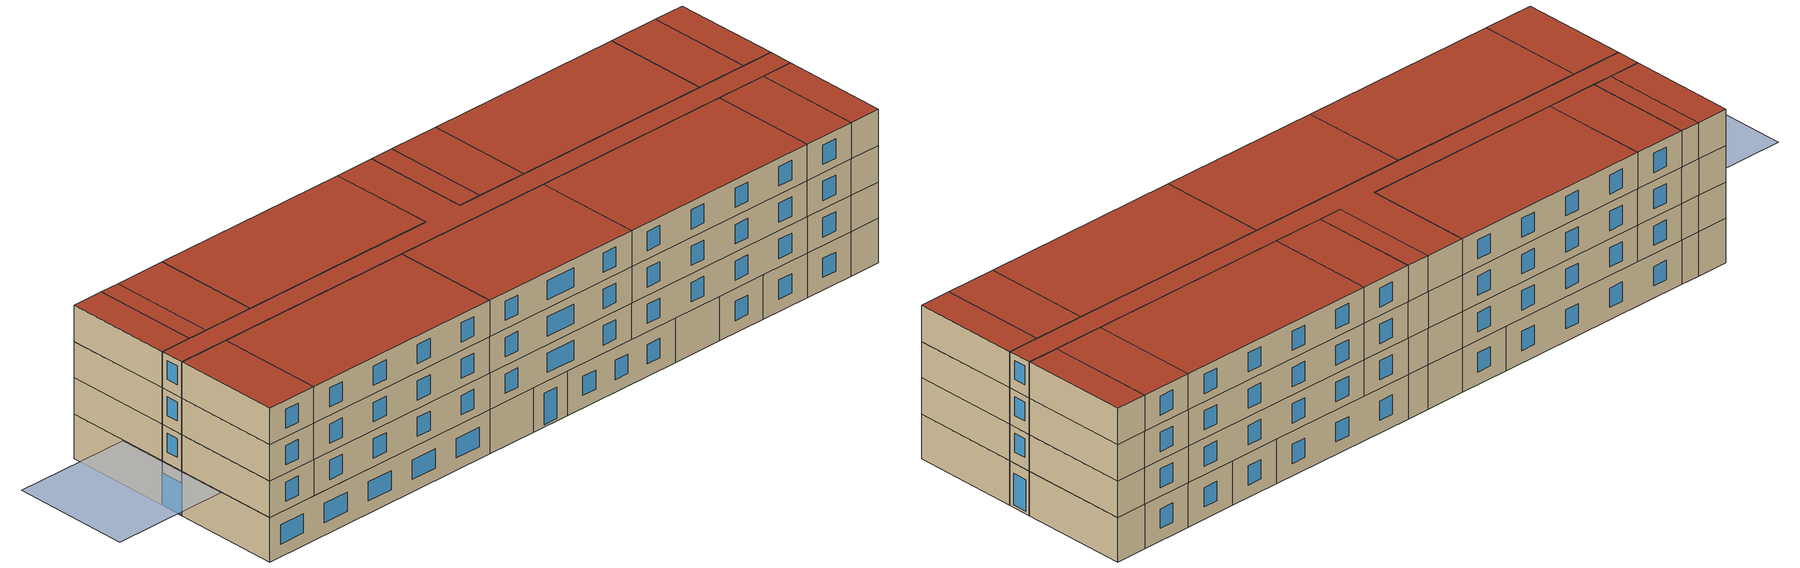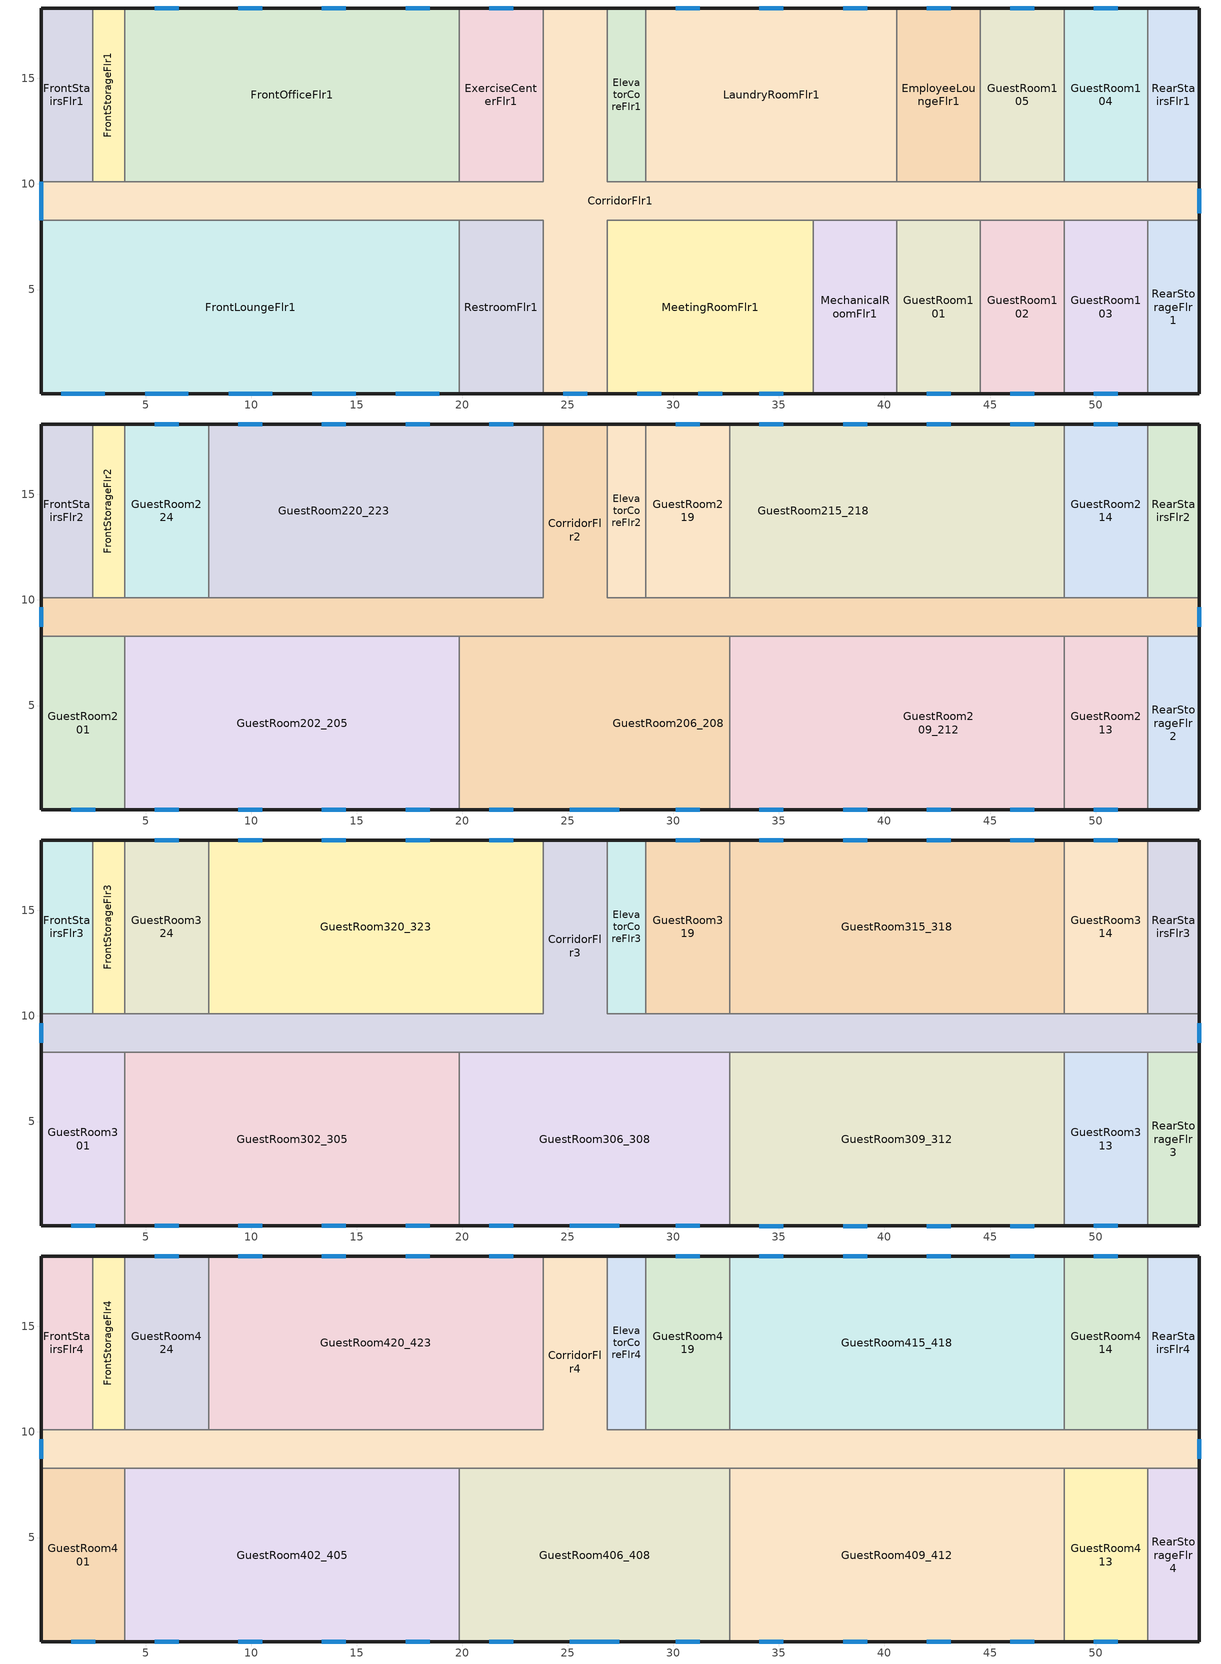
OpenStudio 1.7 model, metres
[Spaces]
FrontStairsFlr1
 floor ground: 2.49,18.34 2.49,10.11 0.05,10.11 0.05,18.34 z0
 wall outside: 2.49,18.34 0.05,18.34 0.05,10.11 z0:3.35
 wall to FrontStorageFlr1: 2.49,10.11 2.49,18.34 z0:3.35
 wall to CorridorFlr1: 0.05,10.11 2.49,10.11 z0:3.35
CorridorFlr1
 floor ground: 26.87,18.34 26.87,10.11 54.91,10.11 54.91,8.28 26.87,8.28 26.87,0.05 23.82,0.05 23.82,8.28 0.05,8.28 0.05,10.11 23.82,10.11 23.82,18.34 z0
 wall outside: 0.05,10.11 0.05,8.28 / 54.91,8.28 54.91,10.11 / 23.82,0.05 26.87,0.05 / 26.87,18.34 23.82,18.34 z0:3.35
 wall to RearStairsFlr1: 54.91,10.11 52.47,10.11 z0:3.35
 wall to ExerciseCenterFlr1: 23.82,18.34 23.82,10.11 19.86,10.11 z0:3.35
 wall to RestroomFlr1: 19.86,8.28 23.82,8.28 23.82,0.05 z0:3.35
 wall to MeetingRoomFlr1: 26.87,0.05 26.87,8.28 36.62,8.28 z0:3.35
 wall to EmployeeLoungeFlr1: 44.55,10.11 40.59,10.11 z0:3.35
 wall to RearStorageFlr1: 52.47,8.28 54.91,8.28 z0:3.35
 wall to FrontStorageFlr1: 4.01,10.11 2.49,10.11 z0:3.35
 wall to GuestRoom101: 40.59,8.28 44.55,8.28 z0:3.35
 wall to GuestRoom105: 48.51,10.11 44.55,10.11 z0:3.35
 wall to LaundryRoomFlr1: 40.59,10.11 28.7,10.11 z0:3.35
 wall to GuestRoom104: 52.47,10.11 48.51,10.11 z0:3.35
 wall to ElevatorCoreFlr1: 28.7,10.11 26.87,10.11 26.87,18.34 z0:3.35
 wall to GuestRoom103: 48.51,8.28 52.47,8.28 z0:3.35
 wall to FrontOfficeFlr1: 19.86,10.11 4.01,10.11 z0:3.35
 wall to MechanicalRoomFlr1: 36.62,8.28 40.59,8.28 z0:3.35
 wall to GuestRoom102: 44.55,8.28 48.51,8.28 z0:3.35
 wall to FrontLoungeFlr1: 0.05,8.28 19.86,8.28 z0:3.35
 window: 0.05,10.11 0.05,8.28 z0:2.44; 24.78,0.05 25.92,0.05 / 54.91,8.62 54.91,9.76 z0.19:2.55
FrontOfficeFlr1
 floor ground: 19.86,18.34 19.86,10.11 4.01,10.11 4.01,18.34 z0
 wall outside: 19.86,18.34 4.01,18.34 z0:3.35
 wall to FrontStorageFlr1: 4.01,18.34 4.01,10.11 z0:3.35
 wall to ExerciseCenterFlr1: 19.86,10.11 19.86,18.34 z0:3.35
 window: 6.56,18.34 5.42,18.34 / 18.45,18.34 17.31,18.34 / 14.49,18.34 13.35,18.34 / 10.52,18.34 9.39,18.34 z0.95:2.4
RearStorageFlr1
 floor ground: 54.91,8.28 54.91,0.05 52.47,0.05 52.47,8.28 z0
 wall outside: 52.47,0.05 54.91,0.05 54.91,8.28 z0:3.35
 wall to GuestRoom103: 52.47,8.28 52.47,0.05 z0:3.35
GuestRoom102
 floor ground: 48.51,8.28 48.51,0.05 44.55,0.05 44.55,8.28 z0
 wall outside: 44.55,0.05 48.51,0.05 z0:3.35
 wall to GuestRoom103: 48.51,0.05 48.51,8.28 z0:3.35
 wall to GuestRoom101: 44.55,8.28 44.55,0.05 z0:3.35
 window: 45.96,0.05 47.1,0.05 z0.95:2.4
GuestRoom103
 floor ground: 52.47,8.28 52.47,0.05 48.51,0.05 48.51,8.28 z0
 wall outside: 48.51,0.05 52.47,0.05 z0:3.35
 window: 49.92,0.05 51.06,0.05 z0.95:2.4
MeetingRoomFlr1
 floor ground: 36.62,8.28 36.62,0.05 26.87,0.05 26.87,8.28 z0
 wall outside: 26.87,0.05 36.62,0.05 z0:3.35
 wall to MechanicalRoomFlr1: 36.62,0.05 36.62,8.28 z0:3.35
 window: 31.18,0.05 32.32,0.05 / 34.07,0.05 35.21,0.05 / 28.28,0.05 29.42,0.05 z0.95:2.4
FrontLoungeFlr1
 floor ground: 19.86,8.28 19.86,0.05 0.05,0.05 0.05,8.28 z0
 wall outside: 0.05,8.28 0.05,0.05 19.86,0.05 z0:3.35
 wall to RestroomFlr1: 19.86,0.05 19.86,8.28 z0:3.35
 window: 1,0.05 3.06,0.05 / 8.93,0.05 10.98,0.05 / 4.97,0.05 7.02,0.05 / 16.85,0.05 18.91,0.05 / 12.89,0.05 14.94,0.05 z0.95:2.4
GuestRoom105
 floor ground: 48.51,18.34 48.51,10.11 44.55,10.11 44.55,18.34 z0
 wall outside: 48.51,18.34 44.55,18.34 z0:3.35
 wall to GuestRoom104: 48.51,10.11 48.51,18.34 z0:3.35
 wall to EmployeeLoungeFlr1: 44.55,18.34 44.55,10.11 z0:3.35
 window: 47.1,18.34 45.96,18.34 z0.95:2.4
EmployeeLoungeFlr1
 floor ground: 44.55,18.34 44.55,10.11 40.59,10.11 40.59,18.34 z0
 wall outside: 44.55,18.34 40.59,18.34 z0:3.35
 wall to LaundryRoomFlr1: 40.59,18.34 40.59,10.11 z0:3.35
 window: 43.14,18.34 42,18.34 z0.95:2.4
RestroomFlr1
 floor ground: 23.82,8.28 23.82,0.05 19.86,0.05 19.86,8.28 z0
 wall outside: 19.86,0.05 23.82,0.05 z0:3.35
LaundryRoomFlr1
 floor ground: 40.59,18.34 40.59,10.11 28.7,10.11 28.7,18.34 z0
 wall outside: 40.59,18.34 28.7,18.34 z0:3.35
 wall to ElevatorCoreFlr1: 28.7,18.34 28.7,10.11 z0:3.35
 window: 39.18,18.34 38.04,18.34 / 35.21,18.34 34.07,18.34 / 31.25,18.34 30.11,18.34 z0.95:2.4
ElevatorCoreFlr1
 floor ground: 28.7,18.34 28.7,10.11 26.87,10.11 26.87,18.34 z0
 wall outside: 28.7,18.34 26.87,18.34 z0:3.35
RearStairsFlr1
 floor ground: 54.91,18.34 54.91,10.11 52.47,10.11 52.47,18.34 z0
 wall outside: 54.91,10.11 54.91,18.34 52.47,18.34 z0:3.35
 wall to GuestRoom104: 52.47,18.34 52.47,10.11 z0:3.35
ExerciseCenterFlr1
 floor ground: 23.82,18.34 23.82,10.11 19.86,10.11 19.86,18.34 z0
 wall outside: 23.82,18.34 19.86,18.34 z0:3.35
 window: 22.41,18.34 21.27,18.34 z0.95:2.4
MechanicalRoomFlr1
 floor ground: 40.59,8.28 40.59,0.05 36.62,0.05 36.62,8.28 z0
 wall outside: 36.62,0.05 40.59,0.05 z0:3.35
 wall to GuestRoom101: 40.59,0.05 40.59,8.28 z0:3.35
FrontStorageFlr1
 floor ground: 4.01,18.34 4.01,10.11 2.49,10.11 2.49,18.34 z0
 wall outside: 4.01,18.34 2.49,18.34 z0:3.35
GuestRoom104
 floor ground: 52.47,18.34 52.47,10.11 48.51,10.11 48.51,18.34 z0
 wall outside: 52.47,18.34 48.51,18.34 z0:3.35
 window: 51.06,18.34 49.92,18.34 z0.95:2.4
GuestRoom101
 floor ground: 44.55,8.28 44.55,0.05 40.59,0.05 40.59,8.28 z0
 wall outside: 40.59,0.05 44.55,0.05 z0:3.35
 window: 42,0.05 43.14,0.05 z0.95:2.4
CorridorFlr2
 floor to CorridorFlr1: 26.87,18.34 26.87,10.11 54.91,10.11 54.91,8.28 0.05,8.28 0.05,10.11 23.82,10.11 23.82,18.34 z3.35
 wall outside: 54.91,8.28 54.91,10.11 / 0.05,10.11 0.05,8.28 / 26.87,18.34 23.82,18.34 z3.35:6.1
 wall to ElevatorCoreFlr2: 28.7,10.11 26.87,10.11 26.87,18.34 z3.35:6.1
 wall to GuestRoom220_223: 23.82,18.34 23.82,10.11 7.97,10.11 z3.35:6.1
 wall to RearStairsFlr2: 54.91,10.11 52.47,10.11 z3.35:6.1
 wall to GuestRoom206_208: 19.86,8.28 32.66,8.28 z3.35:6.1
 wall to GuestRoom215_218: 48.51,10.11 32.66,10.11 z3.35:6.1
 wall to GuestRoom224: 7.97,10.11 4.01,10.11 z3.35:6.1
 wall to FrontStorageFlr2: 4.01,10.11 2.49,10.11 z3.35:6.1
 wall to GuestRoom202_205: 4.01,8.28 19.86,8.28 z3.35:6.1
 wall to GuestRoom214: 52.47,10.11 48.51,10.11 z3.35:6.1
 wall to GuestRoom201: 0.05,8.28 4.01,8.28 z3.35:6.1
 wall to GuestRoom213: 48.51,8.28 52.47,8.28 z3.35:6.1
 wall to RearStorageFlr2: 52.47,8.28 54.91,8.28 z3.35:6.1
 wall to GuestRoom209_212: 32.66,8.28 48.51,8.28 z3.35:6.1
 wall to FrontStairsFlr2: 2.49,10.11 0.05,10.11 z3.35:6.1
 wall to GuestRoom219: 32.66,10.11 28.7,10.11 z3.35:6.1
 window: 54.91,8.73 54.91,9.66 / 0.05,9.66 0.05,8.73 z4.19:5.61
FrontStairsFlr2
 floor to FrontStairsFlr1: 2.49,18.34 2.49,10.11 0.05,10.11 0.05,18.34 z3.35
 wall outside: 2.49,18.34 0.05,18.34 0.05,10.11 z3.35:6.1
 wall to FrontStorageFlr2: 2.49,10.11 2.49,18.34 z3.35:6.1
GuestRoom219
 floor to LaundryRoomFlr1: 32.66,18.34 32.66,10.11 28.7,10.11 28.7,18.34 z3.35
 wall outside: 32.66,18.34 28.7,18.34 z3.35:6.1
 wall to GuestRoom215_218: 32.66,10.11 32.66,18.34 z3.35:6.1
 wall to ElevatorCoreFlr2: 28.7,18.34 28.7,10.11 z3.35:6.1
 window: 31.25,18.34 30.11,18.34 z4:5.45
GuestRoom201
 floor to FrontLoungeFlr1: 4.01,8.28 4.01,0.05 0.05,0.05 0.05,8.28 z3.35
 wall outside: 0.05,8.28 0.05,0.05 4.01,0.05 z3.35:6.1
 wall to GuestRoom202_205: 4.01,0.05 4.01,8.28 z3.35:6.1
 window: 1.46,0.05 2.6,0.05 z4:5.45
GuestRoom214
 floor to GuestRoom104: 52.47,18.34 52.47,10.11 48.51,10.11 48.51,18.34 z3.35
 wall outside: 52.47,18.34 48.51,18.34 z3.35:6.1
 wall to GuestRoom215_218: 48.51,18.34 48.51,10.11 z3.35:6.1
 wall to RearStairsFlr2: 52.47,10.11 52.47,18.34 z3.35:6.1
 window: 51.06,18.34 49.92,18.34 z4:5.45
GuestRoom209_212
 floor to GuestRoom101: 44.55,8.28 44.55,0.05 40.59,0.05 40.59,8.28 z3.35
 floor to MechanicalRoomFlr1: 40.59,8.28 40.59,0.05 36.62,0.05 36.62,8.28 z3.35
 floor to GuestRoom102: 48.51,8.28 48.51,0.05 44.55,0.05 44.55,8.28 z3.35
 floor to MeetingRoomFlr1: 36.62,8.28 36.62,0.05 32.66,0.05 32.66,8.28 z3.35
 wall outside: 32.66,0.05 48.51,0.05 z3.35:6.1
 wall to GuestRoom206_208: 32.66,8.28 32.66,0.05 z3.35:6.1
 wall to GuestRoom213: 48.51,0.05 48.51,8.28 z3.35:6.1
 window: 45.96,0.05 47.1,0.05 / 34.07,0.05 35.21,0.05 / 38.04,0.05 39.18,0.05 / 42,0.05 43.14,0.05 z4:5.45
GuestRoom202_205
 floor to FrontLoungeFlr1: 19.86,8.28 19.86,0.05 4.01,0.05 4.01,8.28 z3.35
 wall outside: 4.01,0.05 19.86,0.05 z3.35:6.1
 wall to GuestRoom206_208: 19.86,0.05 19.86,8.28 z3.35:6.1
 window: 9.39,0.05 10.52,0.05 / 17.31,0.05 18.45,0.05 / 5.42,0.05 6.56,0.05 / 13.35,0.05 14.49,0.05 z4:5.45
FrontStorageFlr2
 floor to FrontStorageFlr1: 4.01,18.34 4.01,10.11 2.49,10.11 2.49,18.34 z3.35
 wall outside: 4.01,18.34 2.49,18.34 z3.35:6.1
 wall to GuestRoom224: 4.01,10.11 4.01,18.34 z3.35:6.1
GuestRoom224
 floor to FrontOfficeFlr1: 7.97,18.34 7.97,10.11 4.01,10.11 4.01,18.34 z3.35
 wall outside: 7.97,18.34 4.01,18.34 z3.35:6.1
 wall to GuestRoom220_223: 7.97,10.11 7.97,18.34 z3.35:6.1
 window: 6.56,18.34 5.42,18.34 z4:5.45
GuestRoom215_218
 floor to LaundryRoomFlr1: 40.59,18.34 40.59,10.11 32.66,10.11 32.66,18.34 z3.35
 floor to GuestRoom105: 48.51,18.34 48.51,10.11 44.55,10.11 44.55,18.34 z3.35
 floor to EmployeeLoungeFlr1: 44.55,18.34 44.55,10.11 40.59,10.11 40.59,18.34 z3.35
 wall outside: 48.51,18.34 32.66,18.34 z3.35:6.1
 window: 39.18,18.34 38.04,18.34 / 35.21,18.34 34.07,18.34 / 43.14,18.34 42,18.34 / 47.1,18.34 45.96,18.34 z4:5.45
GuestRoom206_208
 floor to CorridorFlr1: 26.87,8.28 26.87,0.05 23.82,0.05 23.82,8.28 z3.35
 floor to RestroomFlr1: 23.82,8.28 23.82,0.05 19.86,0.05 19.86,8.28 z3.35
 floor to MeetingRoomFlr1: 32.66,8.28 32.66,0.05 26.87,0.05 26.87,8.28 z3.35
 wall outside: 19.86,0.05 32.66,0.05 z3.35:6.1
 window: 25.08,0.05 27.44,0.05 / 21.27,0.05 22.41,0.05 / 30.11,0.05 31.25,0.05 z4:5.45
GuestRoom220_223
 floor to ExerciseCenterFlr1: 23.82,18.34 23.82,10.11 19.86,10.11 19.86,18.34 z3.35
 floor to FrontOfficeFlr1: 19.86,18.34 19.86,10.11 7.97,10.11 7.97,18.34 z3.35
 wall outside: 23.82,18.34 7.97,18.34 z3.35:6.1
 window: 10.52,18.34 9.39,18.34 / 14.49,18.34 13.35,18.34 / 18.45,18.34 17.31,18.34 / 22.41,18.34 21.27,18.34 z4:5.45
ElevatorCoreFlr2
 floor to ElevatorCoreFlr1: 28.7,18.34 28.7,10.11 26.87,10.11 26.87,18.34 z3.35
 wall outside: 28.7,18.34 26.87,18.34 z3.35:6.1
RearStairsFlr2
 floor to RearStairsFlr1: 54.91,18.34 54.91,10.11 52.47,10.11 52.47,18.34 z3.35
 wall outside: 54.91,10.11 54.91,18.34 52.47,18.34 z3.35:6.1
RearStorageFlr2
 floor to RearStorageFlr1: 54.91,8.28 54.91,0.05 52.47,0.05 52.47,8.28 z3.35
 wall outside: 52.47,0.05 54.91,0.05 54.91,8.28 z3.35:6.1
 wall to GuestRoom213: 52.47,8.28 52.47,0.05 z3.35:6.1
GuestRoom213
 floor to GuestRoom103: 52.47,8.28 52.47,0.05 48.51,0.05 48.51,8.28 z3.35
 wall outside: 48.51,0.05 52.47,0.05 z3.35:6.1
 window: 49.92,0.05 51.06,0.05 z4:5.45
GuestRoom306_308
 floor to GuestRoom206_208: 32.66,8.28 32.66,0.05 19.86,0.05 19.86,8.28 z6.1
 wall outside: 19.86,0.05 32.66,0.05 z6.1:8.84
 wall to GuestRoom309_312: 32.66,0.05 32.66,8.28 z6.1:8.84
 wall to GuestRoom302_305: 19.86,8.28 19.86,0.05 z6.1:8.84
 wall to CorridorFlr3: 32.66,8.28 19.86,8.28 z6.1:8.84
 window: 25.08,0.05 27.44,0.05 / 30.11,0.05 31.25,0.05 / 21.27,0.05 22.41,0.05 z6.75:8.19
FrontStorageFlr3
 floor to FrontStorageFlr2: 4.01,18.34 4.01,10.11 2.49,10.11 2.49,18.34 z6.1
 wall outside: 4.01,18.34 2.49,18.34 z6.1:8.84
 wall to CorridorFlr3: 2.49,10.11 4.01,10.11 z6.1:8.84
 wall to FrontStairsFlr3: 2.49,18.34 2.49,10.11 z6.1:8.84
 wall to GuestRoom324: 4.01,10.11 4.01,18.34 z6.1:8.84
ElevatorCoreFlr3
 floor to ElevatorCoreFlr2: 28.7,18.34 28.7,10.11 26.87,10.11 26.87,18.34 z6.1
 wall outside: 28.7,18.34 26.87,18.34 z6.1:8.84
 wall to CorridorFlr3: 26.87,18.34 26.87,10.11 28.7,10.11 z6.1:8.84
 wall to GuestRoom319: 28.7,10.11 28.7,18.34 z6.1:8.84
GuestRoom324
 floor to GuestRoom224: 7.97,18.34 7.97,10.11 4.01,10.11 4.01,18.34 z6.1
 wall outside: 7.97,18.34 4.01,18.34 z6.1:8.84
 wall to GuestRoom320_323: 7.97,10.11 7.97,18.34 z6.1:8.84
 wall to CorridorFlr3: 4.01,10.11 7.97,10.11 z6.1:8.84
 window: 6.56,18.34 5.42,18.34 z6.75:8.19
GuestRoom319
 floor to GuestRoom219: 32.66,18.34 32.66,10.11 28.7,10.11 28.7,18.34 z6.1
 wall outside: 32.66,18.34 28.7,18.34 z6.1:8.84
 wall to CorridorFlr3: 28.7,10.11 32.66,10.11 z6.1:8.84
 wall to GuestRoom315_318: 32.66,10.11 32.66,18.34 z6.1:8.84
 window: 31.25,18.34 30.11,18.34 z6.75:8.19
CorridorFlr3
 floor to CorridorFlr2: 26.87,18.34 26.87,10.11 54.91,10.11 54.91,8.28 0.05,8.28 0.05,10.11 23.82,10.11 23.82,18.34 z6.1
 wall outside: 26.87,18.34 23.82,18.34 / 54.91,8.28 54.91,10.11 / 0.05,10.11 0.05,8.28 z6.1:8.84
 wall to GuestRoom309_312: 32.66,8.28 48.51,8.28 z6.1:8.84
 wall to GuestRoom314: 52.47,10.11 48.51,10.11 z6.1:8.84
 wall to FrontStairsFlr3: 2.49,10.11 0.05,10.11 z6.1:8.84
 wall to GuestRoom313: 48.51,8.28 52.47,8.28 z6.1:8.84
 wall to GuestRoom315_318: 48.51,10.11 32.66,10.11 z6.1:8.84
 wall to GuestRoom302_305: 4.01,8.28 19.86,8.28 z6.1:8.84
 wall to GuestRoom301: 0.05,8.28 4.01,8.28 z6.1:8.84
 wall to GuestRoom320_323: 23.82,18.34 23.82,10.11 7.97,10.11 z6.1:8.84
 wall to RearStorageFlr3: 52.47,8.28 54.91,8.28 z6.1:8.84
 wall to RearStairsFlr3: 54.91,10.11 52.47,10.11 z6.1:8.84
 window: 54.91,8.73 54.91,9.66 / 0.05,9.66 0.05,8.73 z6.94:8.36
GuestRoom314
 floor to GuestRoom214: 52.47,18.34 52.47,10.11 48.51,10.11 48.51,18.34 z6.1
 wall outside: 52.47,18.34 48.51,18.34 z6.1:8.84
 wall to GuestRoom315_318: 48.51,18.34 48.51,10.11 z6.1:8.84
 wall to RearStairsFlr3: 52.47,10.11 52.47,18.34 z6.1:8.84
 window: 51.06,18.34 49.92,18.34 z6.75:8.19
RearStorageFlr3
 floor to RearStorageFlr2: 54.91,8.28 54.91,0.05 52.47,0.05 52.47,8.28 z6.1
 wall outside: 52.47,0.05 54.91,0.05 54.91,8.28 z6.1:8.84
 wall to GuestRoom313: 52.47,8.28 52.47,0.05 z6.1:8.84
GuestRoom313
 floor to GuestRoom213: 52.47,8.28 52.47,0.05 48.51,0.05 48.51,8.28 z6.1
 wall outside: 48.51,0.05 52.47,0.05 z6.1:8.84
 wall to GuestRoom309_312: 48.51,8.28 48.51,0.05 z6.1:8.84
 window: 49.92,0.05 51.06,0.05 z6.75:8.19
GuestRoom302_305
 floor to GuestRoom202_205: 19.86,8.28 19.86,0.05 4.01,0.05 4.01,8.28 z6.1
 wall outside: 4.01,0.05 19.86,0.05 z6.1:8.84
 wall to GuestRoom301: 4.01,8.28 4.01,0.05 z6.1:8.84
 window: 13.35,0.05 14.49,0.05 / 9.39,0.05 10.52,0.05 / 17.31,0.05 18.45,0.05 / 5.42,0.05 6.56,0.05 z6.75:8.19
GuestRoom301
 floor to GuestRoom201: 4.01,8.28 4.01,0.05 0.05,0.05 0.05,8.28 z6.1
 wall outside: 0.05,8.28 0.05,0.05 4.01,0.05 z6.1:8.84
 window: 1.46,0.05 2.6,0.05 z6.75:8.19
GuestRoom320_323
 floor to GuestRoom220_223: 23.82,18.34 23.82,10.11 7.97,10.11 7.97,18.34 z6.1
 wall outside: 23.82,18.34 7.97,18.34 z6.1:8.84
 window: 18.45,18.34 17.31,18.34 / 14.49,18.34 13.35,18.34 / 22.41,18.34 21.27,18.34 / 10.52,18.34 9.39,18.34 z6.75:8.19
FrontStairsFlr3
 floor to FrontStairsFlr2: 2.49,18.34 2.49,10.11 0.05,10.11 0.05,18.34 z6.1
 wall outside: 2.49,18.34 0.05,18.34 0.05,10.11 z6.1:8.84
GuestRoom309_312
 floor to GuestRoom209_212: 48.51,8.28 48.51,0.05 32.66,0.05 32.66,8.28 z6.1
 wall outside: 32.66,0.05 48.51,0.05 z6.1:8.84
 window: 45.96,0.05 47.1,0.05 / 42,0.05 43.14,0.05 / 34.07,0.05 35.21,0.05 / 38.04,0.05 39.18,0.05 z6.75:8.19
GuestRoom315_318
 floor to GuestRoom215_218: 48.51,18.34 48.51,10.11 32.66,10.11 32.66,18.34 z6.1
 wall outside: 48.51,18.34 32.66,18.34 z6.1:8.84
 window: 39.18,18.34 38.04,18.34 / 35.21,18.34 34.07,18.34 / 43.14,18.34 42,18.34 / 47.1,18.34 45.96,18.34 z6.75:8.19
RearStairsFlr3
 floor to RearStairsFlr2: 54.91,18.34 54.91,10.11 52.47,10.11 52.47,18.34 z6.1
 wall outside: 54.91,10.11 54.91,18.34 52.47,18.34 z6.1:8.84
CorridorFlr4
 floor to CorridorFlr3: 26.87,18.34 26.87,10.11 54.91,10.11 54.91,8.28 0.05,8.28 0.05,10.11 23.82,10.11 23.82,18.34 z8.84
 wall outside: 0.05,10.11 0.05,8.28 / 54.91,8.28 54.91,10.11 / 26.87,18.34 23.82,18.34 z8.84:11.58
 wall to FrontStorageFlr4: 4.01,10.11 2.49,10.11 z8.84:11.58
 wall to ElevatorCoreFlr4: 28.7,10.11 26.87,10.11 26.87,18.34 z8.84:11.58
 wall to GuestRoom409_412: 32.66,8.28 48.51,8.28 z8.84:11.58
 wall to RearStorageFlr4: 52.47,8.28 54.91,8.28 z8.84:11.58
 wall to GuestRoom419: 32.66,10.11 28.7,10.11 z8.84:11.58
 wall to GuestRoom402_405: 4.01,8.28 19.86,8.28 z8.84:11.58
 wall to GuestRoom413: 48.51,8.28 52.47,8.28 z8.84:11.58
 wall to RearStairsFlr4: 54.91,10.11 52.47,10.11 z8.84:11.58
 wall to GuestRoom424: 7.97,10.11 4.01,10.11 z8.84:11.58
 wall to GuestRoom406_408: 19.86,8.28 32.66,8.28 z8.84:11.58
 wall to GuestRoom420_423: 23.82,18.34 23.82,10.11 7.97,10.11 z8.84:11.58
 wall to GuestRoom414: 52.47,10.11 48.51,10.11 z8.84:11.58
 wall to GuestRoom415_418: 48.51,10.11 32.66,10.11 z8.84:11.58
 wall to GuestRoom401: 0.05,8.28 4.01,8.28 z8.84:11.58
 wall to FrontStairsFlr4: 2.49,10.11 0.05,10.11 z8.84:11.58
 window: 0.05,9.66 0.05,8.73 / 54.91,8.73 54.91,9.66 z9.68:11.1
 roof outside: 54.91,8.28 54.91,10.11 26.87,10.11 26.87,18.34 23.82,18.34 23.82,10.11 0.05,10.11 0.05,8.28 z11.58
GuestRoom419
 floor to GuestRoom319: 32.66,18.34 32.66,10.11 28.7,10.11 28.7,18.34 z8.84
 wall outside: 32.66,18.34 28.7,18.34 z8.84:11.58
 wall to GuestRoom415_418: 32.66,10.11 32.66,18.34 z8.84:11.58
 wall to ElevatorCoreFlr4: 28.7,18.34 28.7,10.11 z8.84:11.58
 window: 31.25,18.34 30.11,18.34 z9.49:10.93
 roof outside: 32.66,10.11 32.66,18.34 28.7,18.34 28.7,10.11 z11.58
RearStairsFlr4
 floor to RearStairsFlr3: 54.91,18.34 54.91,10.11 52.47,10.11 52.47,18.34 z8.84
 wall outside: 54.91,10.11 54.91,18.34 52.47,18.34 z8.84:11.58
 wall to GuestRoom414: 52.47,18.34 52.47,10.11 z8.84:11.58
 roof outside: 54.91,10.11 54.91,18.34 52.47,18.34 52.47,10.11 z11.58
GuestRoom420_423
 floor to GuestRoom320_323: 23.82,18.34 23.82,10.11 7.97,10.11 7.97,18.34 z8.84
 wall outside: 23.82,18.34 7.97,18.34 z8.84:11.58
 wall to GuestRoom424: 7.97,18.34 7.97,10.11 z8.84:11.58
 window: 22.41,18.34 21.27,18.34 / 14.49,18.34 13.35,18.34 / 10.52,18.34 9.39,18.34 / 18.45,18.34 17.31,18.34 z9.49:10.93
 roof outside: 23.82,10.11 23.82,18.34 7.97,18.34 7.97,10.11 z11.58
GuestRoom402_405
 floor to GuestRoom302_305: 19.86,8.28 19.86,0.05 4.01,0.05 4.01,8.28 z8.84
 wall outside: 4.01,0.05 19.86,0.05 z8.84:11.58
 wall to GuestRoom406_408: 19.86,0.05 19.86,8.28 z8.84:11.58
 wall to GuestRoom401: 4.01,8.28 4.01,0.05 z8.84:11.58
 window: 13.35,0.05 14.49,0.05 / 5.42,0.05 6.56,0.05 / 9.39,0.05 10.52,0.05 / 17.31,0.05 18.45,0.05 z9.49:10.93
 roof outside: 19.86,0.05 19.86,8.28 4.01,8.28 4.01,0.05 z11.58
GuestRoom413
 floor to GuestRoom313: 52.47,8.28 52.47,0.05 48.51,0.05 48.51,8.28 z8.84
 wall outside: 48.51,0.05 52.47,0.05 z8.84:11.58
 wall to RearStorageFlr4: 52.47,0.05 52.47,8.28 z8.84:11.58
 wall to GuestRoom409_412: 48.51,8.28 48.51,0.05 z8.84:11.58
 window: 49.92,0.05 51.06,0.05 z9.49:10.93
 roof outside: 52.47,0.05 52.47,8.28 48.51,8.28 48.51,0.05 z11.58
GuestRoom415_418
 floor to GuestRoom315_318: 48.51,18.34 48.51,10.11 32.66,10.11 32.66,18.34 z8.84
 wall outside: 48.51,18.34 32.66,18.34 z8.84:11.58
 wall to GuestRoom414: 48.51,10.11 48.51,18.34 z8.84:11.58
 window: 43.14,18.34 42,18.34 / 39.18,18.34 38.04,18.34 / 35.21,18.34 34.07,18.34 / 47.1,18.34 45.96,18.34 z9.49:10.93
 roof outside: 48.51,10.11 48.51,18.34 32.66,18.34 32.66,10.11 z11.58
GuestRoom406_408
 floor to GuestRoom306_308: 32.66,8.28 32.66,0.05 19.86,0.05 19.86,8.28 z8.84
 wall outside: 19.86,0.05 32.66,0.05 z8.84:11.58
 wall to GuestRoom409_412: 32.66,0.05 32.66,8.28 z8.84:11.58
 window: 30.11,0.05 31.25,0.05 / 21.27,0.05 22.41,0.05 / 25.08,0.05 27.44,0.05 z9.49:10.93
 roof outside: 32.66,0.05 32.66,8.28 19.86,8.28 19.86,0.05 z11.58
GuestRoom401
 floor to GuestRoom301: 4.01,8.28 4.01,0.05 0.05,0.05 0.05,8.28 z8.84
 wall outside: 0.05,8.28 0.05,0.05 4.01,0.05 z8.84:11.58
 window: 1.46,0.05 2.6,0.05 z9.49:10.93
 roof outside: 4.01,0.05 4.01,8.28 0.05,8.28 0.05,0.05 z11.58
GuestRoom424
 floor to GuestRoom324: 7.97,18.34 7.97,10.11 4.01,10.11 4.01,18.34 z8.84
 wall outside: 7.97,18.34 4.01,18.34 z8.84:11.58
 wall to FrontStorageFlr4: 4.01,18.34 4.01,10.11 z8.84:11.58
 window: 6.56,18.34 5.42,18.34 z9.49:10.93
 roof outside: 7.97,10.11 7.97,18.34 4.01,18.34 4.01,10.11 z11.58
GuestRoom409_412
 floor to GuestRoom309_312: 48.51,8.28 48.51,0.05 32.66,0.05 32.66,8.28 z8.84
 wall outside: 32.66,0.05 48.51,0.05 z8.84:11.58
 window: 45.96,0.05 47.1,0.05 / 42,0.05 43.14,0.05 / 34.07,0.05 35.21,0.05 / 38.04,0.05 39.18,0.05 z9.49:10.93
 roof outside: 48.51,0.05 48.51,8.28 32.66,8.28 32.66,0.05 z11.58
GuestRoom414
 floor to GuestRoom314: 52.47,18.34 52.47,10.11 48.51,10.11 48.51,18.34 z8.84
 wall outside: 52.47,18.34 48.51,18.34 z8.84:11.58
 window: 51.06,18.34 49.92,18.34 z9.49:10.93
 roof outside: 52.47,10.11 52.47,18.34 48.51,18.34 48.51,10.11 z11.58
ElevatorCoreFlr4
 floor to ElevatorCoreFlr3: 28.7,18.34 28.7,10.11 26.87,10.11 26.87,18.34 z8.84
 wall outside: 28.7,18.34 26.87,18.34 z8.84:11.58
 roof outside: 28.7,10.11 28.7,18.34 26.87,18.34 26.87,10.11 z11.58
FrontStairsFlr4
 floor to FrontStairsFlr3: 2.49,18.34 2.49,10.11 0.05,10.11 0.05,18.34 z8.84
 wall outside: 2.49,18.34 0.05,18.34 0.05,10.11 z8.84:11.58
 wall to FrontStorageFlr4: 2.49,10.11 2.49,18.34 z8.84:11.58
 roof outside: 2.49,10.11 2.49,18.34 0.05,18.34 0.05,10.11 z11.58
RearStorageFlr4
 floor to RearStorageFlr3: 54.91,8.28 54.91,0.05 52.47,0.05 52.47,8.28 z8.84
 wall outside: 52.47,0.05 54.91,0.05 54.91,8.28 z8.84:11.58
 roof outside: 54.91,0.05 54.91,8.28 52.47,8.28 52.47,0.05 z11.58
FrontStorageFlr4
 floor to FrontStorageFlr3: 4.01,18.34 4.01,10.11 2.49,10.11 2.49,18.34 z8.84
 wall outside: 4.01,18.34 2.49,18.34 z8.84:11.58
 roof outside: 4.01,10.11 4.01,18.34 2.49,18.34 2.49,10.11 z11.58
shading: 0,4.57 0,13.72 -9.14,13.72 -9.14,4.57 z3.35
[Site]
Helena Regional Airport_MT_USA Design_Conditions: Latitude {deg}=46.6; Longitude {deg}=-111.97; Time Zone {hr}=-7; Elevation {m}=1167; Terrain=Suburbs
[Building]
Small Hotel: North Axis {deg}=90
[Space]
GuestRoom214; FrontStairsFlr1; CorridorFlr2; GuestRoom306_308; MeetingRoomFlr1; CorridorFlr1; FrontStorageFlr3; GuestRoom102; FrontOfficeFlr1; CorridorFlr4; ElevatorCoreFlr1; GuestRoom419; FrontStairsFlr3; FrontStairsFlr2; RearStairsFlr4; ElevatorCoreFlr3; GuestRoom420_423; GuestRoom219; GuestRoom324; GuestRoom201; LaundryRoomFlr1; GuestRoom402_405; GuestRoom319; RearStorageFlr1; GuestRoom206_208; EmployeeLoungeFlr1; FrontStorageFlr2; RearStairsFlr3; CorridorFlr3; GuestRoom413; GuestRoom415_418; GuestRoom103; RearStorageFlr3; GuestRoom314; GuestRoom209_212; GuestRoom406_408; GuestRoom313; FrontLoungeFlr1; MechanicalRoomFlr1; GuestRoom202_205; GuestRoom213; GuestRoom105; GuestRoom302_305; GuestRoom401; GuestRoom424; GuestRoom215_218; GuestRoom224; GuestRoom301; RearStairsFlr2; RearStorageFlr4; RestroomFlr1; ElevatorCoreFlr2; GuestRoom320_323; GuestRoom414; GuestRoom315_318; GuestRoom220_223; ExerciseCenterFlr1; GuestRoom409_412; RearStorageFlr2; GuestRoom309_312; GuestRoom101; RearStairsFlr1; ElevatorCoreFlr4; FrontStairsFlr4; FrontStorageFlr1; FrontStorageFlr4; GuestRoom104
